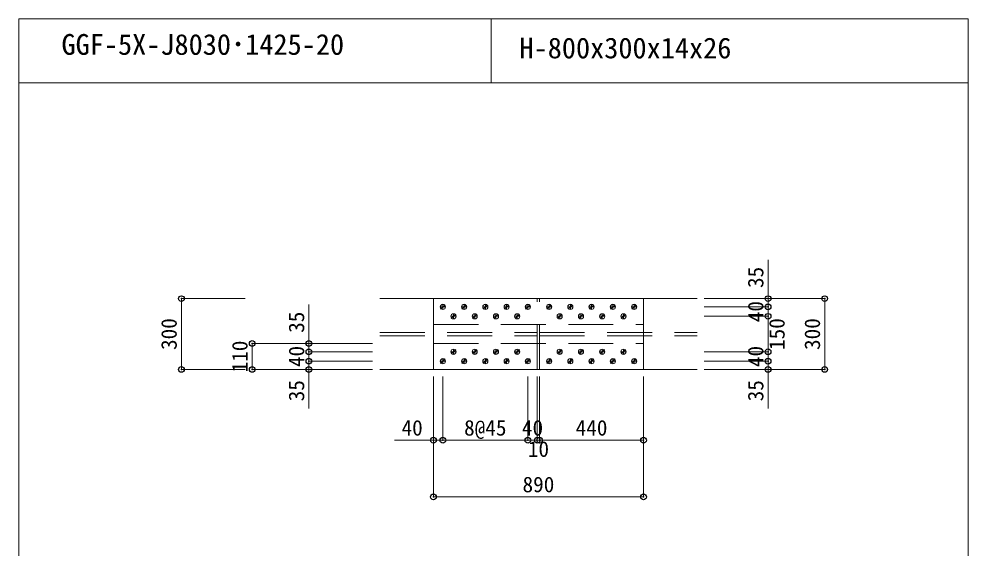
# Model space of a CAD drawing. Units: millimetres, scale not verified. Extents: x -8310 to 8310, y -4800 to 5700.
# Drawn here: x 90 to 4110, y 3459 to 5700 of the extents above; entities that cross this region are included whole.
import ezdxf
from ezdxf.enums import TextEntityAlignment as Align

# ---------------------------------------------------------------- set-up
doc = ezdxf.new("R2010")
doc.units = ezdxf.units.MM
doc.header["$LTSCALE"] = 30
doc.header["$PDMODE"] = 32
doc.header["$PDSIZE"] = 24
doc.linetypes.add('USER2', pattern=[9.525, 6.35, -3.175])
doc.layers.add('0-0', color=7, linetype='Continuous')
doc.layers.add('0-2', color=7, linetype='Continuous')
for name, color, linetype, lineweight in [('0-1', 7, 'Continuous', 18), ('0-5', 7, 'Continuous', 18), ('0-6', 7, 'USER2', 18), ('0-8', 7, 'Continuous', 18), ('0-A', 7, 'Continuous', 18), ('0-B', 7, 'Continuous', 18)]:
    doc.layers.add(name, color=color, linetype=linetype, lineweight=lineweight)
doc.styles.add('ＭＳ ゴシック', font='')
doc.styles.get('ＭＳ ゴシック').set_extended_font_data('MS Gothic')

msp = doc.modelspace()

# ---------------------------------------------------------------- linework, layer by layer
at = {"layer": '0-0'}
for p in [(778, 4515.5), (3263, 4515.5), (3503, 4515.5), (3263, 4480.5), (3263, 4440.5), (1078, 4325.5), (1318, 4325.5), (1318, 4290.5), (3263, 4290.5), (1318, 4250.5), (3263, 4250.5), (778, 4215.5), (1078, 4215.5), (1318, 4215.5), (3263, 4215.5), (3503, 4215.5), (1845.5, 3915.5), (1885.5, 3915.5), (2245.5, 3915.5), (2285.5, 3915.5), (2295.5, 3915.5), (2735.5, 3915.5), (1845.5, 3675.5), (2735.5, 3675.5)]:
    msp.add_point(p, dxfattribs=at)
at = {"layer": '0-1'}
for p, q in [((90, 540), (90, 5700)), ((90, 5700), (4110, 5700)), ((2090, 5430), (2090, 5700)), ((4110, 540), (4110, 5700)), ((90, 5430), (4110, 5430))]:
    msp.add_line(p, q, dxfattribs=at)
at = {"layer": '0-5'}
for p, q in [((1618, 4515.5), (2285.5, 4515.5)), ((1845.5, 4515.5), (2735.5, 4515.5)), ((1845.5, 4215.5), (1845.5, 4515.5)), ((2295.5, 4515.5), (2963, 4515.5)), ((1618, 4215.5), (2285.5, 4215.5)), ((2295.5, 4215.5), (2963, 4215.5))]:
    msp.add_line(p, q, dxfattribs=at)
msp.add_lwpolyline([(1845.5, 4215.5), (2735.5, 4215.5), (2735.5, 4515.5)], dxfattribs=at)
at = {"layer": '0-6'}
for p, q in [((1845.5, 4515.5), (2735.5, 4515.5)), ((2285.5, 4215.5), (2285.5, 4515.5)), ((2295.5, 4215.5), (2295.5, 4515.5)), ((1845.5, 4405.5), (2735.5, 4405.5)), ((1618, 4372.5), (2285.5, 4372.5)), ((1618, 4358.5), (2285.5, 4358.5)), ((2295.5, 4372.5), (2963, 4372.5)), ((2295.5, 4358.5), (2963, 4358.5)), ((1845.5, 4325.5), (2735.5, 4325.5)), ((1845.5, 4215.5), (2735.5, 4215.5))]:
    msp.add_line(p, q, dxfattribs=at)
at = {"layer": '0-8'}
for p, q in [((1874.5, 4480.5), (1896.5, 4480.5)), ((1876.17, 4471.17), (1894.83, 4489.83)), ((1885.5, 4469.5), (1885.5, 4491.5)), ((1964.5, 4480.5), (1986.5, 4480.5)), ((1966.17, 4471.17), (1984.83, 4489.83)), ((1975.5, 4469.5), (1975.5, 4491.5)), ((2054.5, 4480.5), (2076.5, 4480.5)), ((2056.17, 4471.17), (2074.83, 4489.83)), ((2065.5, 4469.5), (2065.5, 4491.5)), ((2144.5, 4480.5), (2166.5, 4480.5)), ((2146.17, 4471.17), (2164.83, 4489.83)), ((2155.5, 4469.5), (2155.5, 4491.5)), ((2234.5, 4480.5), (2256.5, 4480.5)), ((2236.17, 4471.17), (2254.83, 4489.83)), ((2245.5, 4469.5), (2245.5, 4491.5)), ((2324.5, 4480.5), (2346.5, 4480.5)), ((2326.17, 4471.17), (2344.83, 4489.83)), ((2335.5, 4469.5), (2335.5, 4491.5)), ((2414.5, 4480.5), (2436.5, 4480.5)), ((2416.17, 4471.17), (2434.83, 4489.83)), ((2425.5, 4469.5), (2425.5, 4491.5)), ((2504.5, 4480.5), (2526.5, 4480.5)), ((2506.17, 4471.17), (2524.83, 4489.83)), ((2515.5, 4469.5), (2515.5, 4491.5)), ((2594.5, 4480.5), (2616.5, 4480.5)), ((2596.17, 4471.17), (2614.83, 4489.83)), ((2605.5, 4469.5), (2605.5, 4491.5)), ((2684.5, 4480.5), (2706.5, 4480.5)), ((2686.17, 4471.17), (2704.83, 4489.83)), ((2695.5, 4469.5), (2695.5, 4491.5)), ((1919.5, 4440.5), (1941.5, 4440.5)), ((1921.17, 4431.17), (1939.83, 4449.83)), ((1930.5, 4429.5), (1930.5, 4451.5)), ((2009.5, 4440.5), (2031.5, 4440.5)), ((2011.17, 4431.17), (2029.83, 4449.83)), ((2020.5, 4429.5), (2020.5, 4451.5)), ((2099.5, 4440.5), (2121.5, 4440.5)), ((2101.17, 4431.17), (2119.83, 4449.83)), ((2110.5, 4429.5), (2110.5, 4451.5)), ((2189.5, 4440.5), (2211.5, 4440.5)), ((2191.17, 4431.17), (2209.83, 4449.83)), ((2200.5, 4429.5), (2200.5, 4451.5)), ((2369.5, 4440.5), (2391.5, 4440.5)), ((2371.17, 4431.17), (2389.83, 4449.83)), ((2380.5, 4429.5), (2380.5, 4451.5)), ((2459.5, 4440.5), (2481.5, 4440.5)), ((2461.17, 4431.17), (2479.83, 4449.83)), ((2470.5, 4429.5), (2470.5, 4451.5)), ((2549.5, 4440.5), (2571.5, 4440.5)), ((2551.17, 4431.17), (2569.83, 4449.83)), ((2560.5, 4429.5), (2560.5, 4451.5)), ((2639.5, 4440.5), (2661.5, 4440.5)), ((2641.17, 4431.17), (2659.83, 4449.83)), ((2650.5, 4429.5), (2650.5, 4451.5)), ((1930.5, 4279.5), (1930.5, 4301.5)), ((2020.5, 4279.5), (2020.5, 4301.5)), ((2110.5, 4279.5), (2110.5, 4301.5)), ((2200.5, 4279.5), (2200.5, 4301.5)), ((2380.5, 4279.5), (2380.5, 4301.5)), ((2470.5, 4279.5), (2470.5, 4301.5)), ((2560.5, 4279.5), (2560.5, 4301.5)), ((2650.5, 4279.5), (2650.5, 4301.5)), ((1885.5, 4239.5), (1885.5, 4261.5)), ((1919.5, 4290.5), (1941.5, 4290.5)), ((1921.17, 4281.17), (1939.83, 4299.83)), ((1975.5, 4239.5), (1975.5, 4261.5)), ((2009.5, 4290.5), (2031.5, 4290.5)), ((2011.17, 4281.17), (2029.83, 4299.83)), ((2065.5, 4239.5), (2065.5, 4261.5)), ((2099.5, 4290.5), (2121.5, 4290.5)), ((2101.17, 4281.17), (2119.83, 4299.83)), ((2155.5, 4239.5), (2155.5, 4261.5)), ((2189.5, 4290.5), (2211.5, 4290.5)), ((2191.17, 4281.17), (2209.83, 4299.83)), ((2245.5, 4239.5), (2245.5, 4261.5)), ((2335.5, 4239.5), (2335.5, 4261.5)), ((2369.5, 4290.5), (2391.5, 4290.5)), ((2371.17, 4281.17), (2389.83, 4299.83)), ((2425.5, 4239.5), (2425.5, 4261.5)), ((2459.5, 4290.5), (2481.5, 4290.5)), ((2461.17, 4281.17), (2479.83, 4299.83)), ((2515.5, 4239.5), (2515.5, 4261.5)), ((2549.5, 4290.5), (2571.5, 4290.5)), ((2551.17, 4281.17), (2569.83, 4299.83)), ((2605.5, 4239.5), (2605.5, 4261.5)), ((2639.5, 4290.5), (2661.5, 4290.5)), ((2641.17, 4281.17), (2659.83, 4299.83)), ((2695.5, 4239.5), (2695.5, 4261.5)), ((1874.5, 4250.5), (1896.5, 4250.5)), ((1876.17, 4241.17), (1894.83, 4259.83)), ((1964.5, 4250.5), (1986.5, 4250.5)), ((1966.17, 4241.17), (1984.83, 4259.83)), ((2054.5, 4250.5), (2076.5, 4250.5)), ((2056.17, 4241.17), (2074.83, 4259.83)), ((2144.5, 4250.5), (2166.5, 4250.5)), ((2146.17, 4241.17), (2164.83, 4259.83)), ((2234.5, 4250.5), (2256.5, 4250.5)), ((2236.17, 4241.17), (2254.83, 4259.83)), ((2324.5, 4250.5), (2346.5, 4250.5)), ((2326.17, 4241.17), (2344.83, 4259.83)), ((2414.5, 4250.5), (2436.5, 4250.5)), ((2416.17, 4241.17), (2434.83, 4259.83)), ((2504.5, 4250.5), (2526.5, 4250.5)), ((2506.17, 4241.17), (2524.83, 4259.83)), ((2594.5, 4250.5), (2616.5, 4250.5)), ((2596.17, 4241.17), (2614.83, 4259.83)), ((2684.5, 4250.5), (2706.5, 4250.5)), ((2686.17, 4241.17), (2704.83, 4259.83))]:
    msp.add_line(p, q, dxfattribs=at)
at = {"layer": '0-A'}
for p, q in [((1048, 4515.5), (778, 4515.5)), ((2993, 4515.5), (3263, 4515.5)), ((2993, 4515.5), (3503, 4515.5)), ((2993, 4480.5), (3263, 4480.5)), ((2993, 4440.5), (3263, 4440.5)), ((1588, 4325.5), (1078, 4325.5)), ((1588, 4325.5), (1318, 4325.5)), ((1588, 4290.5), (1318, 4290.5)), ((2993, 4290.5), (3263, 4290.5)), ((1588, 4250.5), (1318, 4250.5)), ((1318, 4050.5), (1318, 4250.5)), ((2993, 4250.5), (3263, 4250.5)), ((3263, 4050.5), (3263, 4250.5)), ((1588, 4215.5), (1318, 4215.5)), ((1845.5, 4185.5), (1845.5, 3915.5)), ((1845.5, 4185.5), (1845.5, 3675.5)), ((1885.5, 4185.5), (1885.5, 3915.5)), ((1885.5, 4185.5), (1885.5, 3915.5)), ((2245.5, 4185.5), (2245.5, 3915.5)), ((2245.5, 4185.5), (2245.5, 3915.5)), ((2285.5, 4185.5), (2285.5, 3915.5)), ((2285.5, 4185.5), (2285.5, 3915.5)), ((2295.5, 4185.5), (2295.5, 3915.5)), ((2295.5, 4185.5), (2295.5, 3915.5)), ((2735.5, 4185.5), (2735.5, 3915.5)), ((2735.5, 4185.5), (2735.5, 3675.5)), ((2993, 4215.5), (3263, 4215.5)), ((1680.5, 3915.5), (1885.5, 3915.5)), ((1885.5, 3915.5), (2245.5, 3915.5)), ((2245.5, 3915.5), (2285.5, 3915.5)), ((2285.5, 3915.5), (2295.5, 3915.5)), ((2295.5, 3915.5), (2735.5, 3915.5)), ((1845.5, 3675.5), (2735.5, 3675.5))]:
    msp.add_line(p, q, dxfattribs=at)
for points in [[(2993, 4480.5), (3263, 4480.5), (3263, 4680.5)], [(1048, 4215.5), (778, 4215.5), (778, 4515.5)], [(2993, 4215.5), (3503, 4215.5), (3503, 4515.5)], [(1588, 4290.5), (1318, 4290.5), (1318, 4490.5)], [(2993, 4440.5), (3263, 4440.5), (3263, 4480.5)], [(2993, 4290.5), (3263, 4290.5), (3263, 4440.5)], [(1588, 4215.5), (1078, 4215.5), (1078, 4325.5)], [(1588, 4250.5), (1318, 4250.5), (1318, 4290.5)], [(2993, 4250.5), (3263, 4250.5), (3263, 4290.5)]]:
    msp.add_lwpolyline(points, dxfattribs=at)
at = {"layer": '0-B'}
for centre in [(1885.5, 4480.5), (1975.5, 4480.5), (2065.5, 4480.5), (2155.5, 4480.5), (2245.5, 4480.5), (2335.5, 4480.5), (2425.5, 4480.5), (2515.5, 4480.5), (2605.5, 4480.5), (2695.5, 4480.5), (1930.5, 4440.5), (2020.5, 4440.5), (2110.5, 4440.5), (2200.5, 4440.5), (2380.5, 4440.5), (2470.5, 4440.5), (2560.5, 4440.5), (2650.5, 4440.5), (1930.5, 4290.5), (2020.5, 4290.5), (2110.5, 4290.5), (2200.5, 4290.5), (2380.5, 4290.5), (2470.5, 4290.5), (2560.5, 4290.5), (2650.5, 4290.5), (1885.5, 4250.5), (1975.5, 4250.5), (2065.5, 4250.5), (2155.5, 4250.5), (2245.5, 4250.5), (2335.5, 4250.5), (2425.5, 4250.5), (2515.5, 4250.5), (2605.5, 4250.5), (2695.5, 4250.5)]:
    msp.add_circle(centre, 11, dxfattribs=at)

# ---------------------------------------------------------------- texts
at = {"layer": '0-2', "style": 'ＭＳ ゴシック'}
for s, p in [('GGF-5X-J8030･1425-20', (270, 5521.8)), ('H-800x300x14x26', (2210, 5506.8))]:
    msp.add_text(s, height=87.98, dxfattribs=at).set_placement(p, align=Align.BOTTOM_LEFT)
at = {"layer": '0-A', "style": 'ＭＳ ゴシック'}
for s, p in [('35', (3263, 4560.5)), ('40', (3263, 4415.5)), ('300', (778, 4298)), ('35', (1318, 4370.5)), ('150', (3353, 4298)), ('300', (3503, 4298)), ('110', (1078, 4203)), ('40', (1318, 4225.5)), ('40', (3263, 4225.5)), ('35', (1318, 4080.5)), ('35', (3263, 4080.5))]:
    msp.add_text(s, height=65.98, rotation=90, dxfattribs=at).set_placement(p, align=Align.BOTTOM_LEFT)
for s, p in [('40', (1710.5, 3915.5)), ('8@45', (1975.5, 3915.5)), ('40', (2220.5, 3915.5)), ('440', (2448, 3915.5)), ('10', (2245.5, 3825.5)), ('890', (2223, 3675.5))]:
    msp.add_text(s, height=65.98, dxfattribs=at).set_placement(p, align=Align.BOTTOM_LEFT)

doc.saveas('drawing.dxf')
